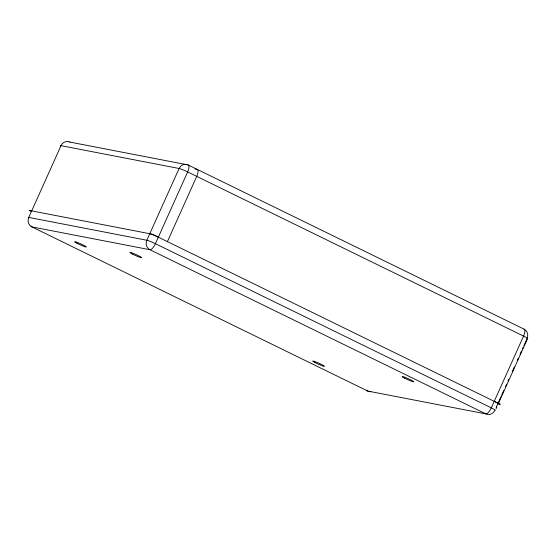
<?xml version="1.0" encoding="UTF-8"?>
<svg xmlns="http://www.w3.org/2000/svg" width="556" height="556" viewBox="0 0 556 556"><rect width="100%" height="100%" fill="white"/><g stroke="black" fill="none" stroke-linecap="round" stroke-linejoin="round"><path stroke-width="0.83" d="M167.412 241.603L196.734 176.37A7.179 2.481 -64 0 0 197.151 169.365L194.892 168.927M496.154 407.43L500.963 396.734M501.665 395.163L503.785 390.451M505.55 386.517L506.613 384.161M508.024 381.02L508.733 379.442M512.264 371.589L514.383 366.87M517.205 360.58L518.268 358.224M520.034 354.297L521.445 351.149M522.508 348.793L523.21 347.222M523.919 345.651L527.095 338.576A7.179 6.707 -79.1 0 0 523.974 329.096L188.074 164.923L69.993 142.1A7.179 2.481 -64 0 0 69.757 142.079M496.084 408.674L496.814 407.041M498.28 403.781L527.595 338.548M497.745 403.802L500.296 404.295L152.281 234.208L29.183 210.404L31.518 211.551M149.772 233.722A7.179 0.625 24.2 0 1 158.335 237.169M60.778 146.019A7.179 0.625 24.2 0 1 61.007 145.665A7.179 6.707 -79.1 0 1 69.993 142.1M31.463 211.252A7.179 0.625 24.2 0 1 31.692 210.891M527.095 338.576A7.179 0.625 24.2 0 0 523.557 336.102L187.65 171.936A7.179 0.625 24.2 0 0 179.088 168.489L61.007 145.665L28.759 217.417A7.179 0.625 24.2 0 0 28.53 217.771M523.974 329.096A7.179 2.481 -64 0 1 523.557 336.102L491.309 407.861A7.179 2.481 -64 0 1 485.868 413.893L367.787 391.07L31.88 226.897A7.179 2.481 -64 0 1 31.053 225.945M494.242 401.335A7.179 0.625 24.2 0 1 497.981 403.837M370.894 391.695A7.179 6.707 -79.1 0 1 367.787 391.07A7.179 2.481 -64 0 1 366.96 390.117M179.088 168.489L146.84 240.248A7.179 6.707 -79.1 0 0 149.96 249.727L485.868 413.893A7.179 6.707 -79.1 0 0 494.847 410.328A7.179 0.625 24.2 0 0 491.309 407.861L155.402 243.688A7.179 0.625 24.2 0 0 146.84 240.248L28.759 217.417A7.179 6.707 -79.1 0 0 31.88 226.897L149.96 249.727A7.179 2.481 -64 0 0 155.402 243.688L187.65 171.936A7.179 2.481 -64 0 0 188.074 164.923A7.179 6.707 -79.1 0 0 179.088 168.489M132.265 253.967A6.387 0.556 24.2 0 0 141.537 257.671A6.387 0.556 24.2 0 0 133.426 253.432A6.387 0.556 24.2 0 0 132.265 253.967M76.999 243.278A6.387 0.556 24.2 0 0 86.263 246.989A6.387 0.556 24.2 0 0 78.153 242.743A6.387 0.556 24.2 0 0 76.999 243.278M315.092 362.616A6.387 0.556 24.2 0 0 324.363 366.321A6.387 0.556 24.2 0 0 316.253 362.081A6.387 0.556 24.2 0 0 315.092 362.616M404.511 378.115A6.387 0.556 24.2 0 0 413.782 381.819A6.387 0.556 24.2 0 0 405.665 377.58A6.387 0.556 24.2 0 0 404.511 378.115"/></g></svg>
